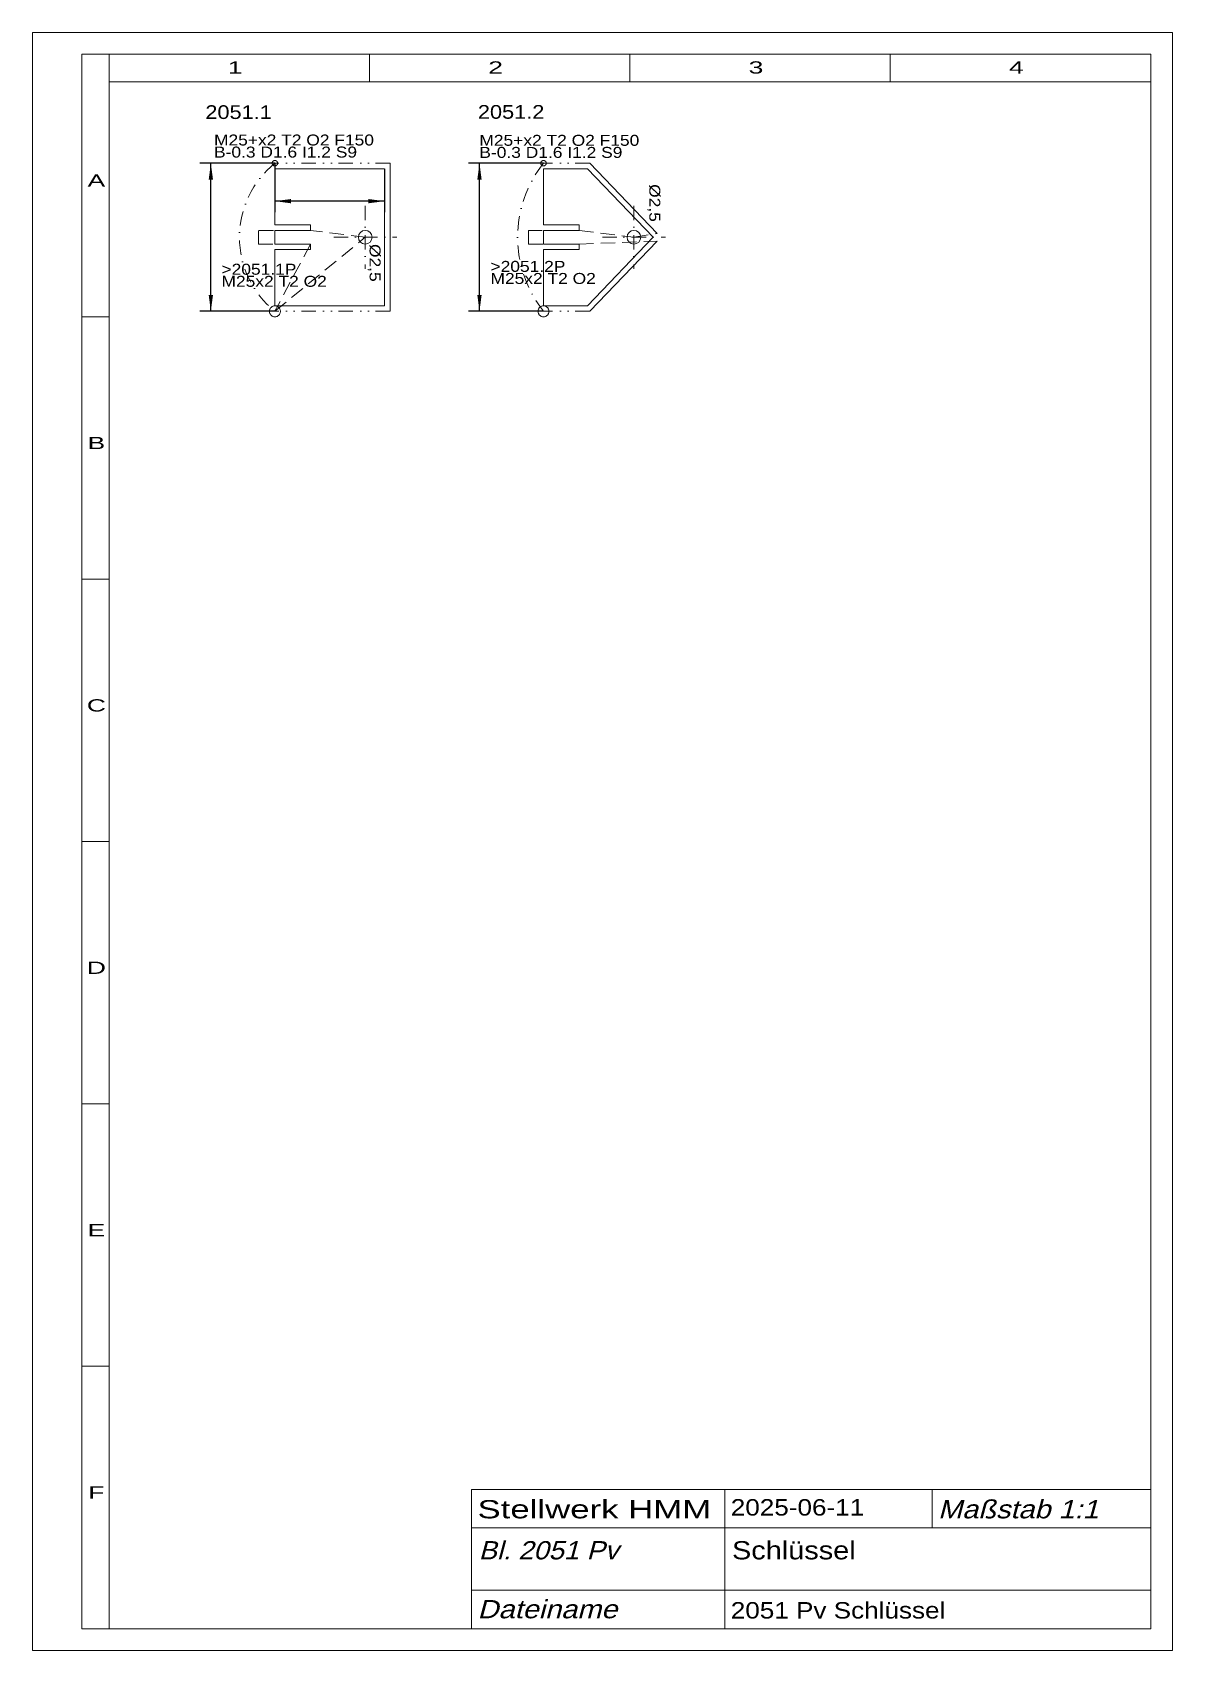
# Model space of a CAD drawing. Extents: x 1 to 209, y 1 to 296.
import ezdxf
from ezdxf.enums import TextEntityAlignment as Align

# ---------------------------------------------------------------- set-up
doc = ezdxf.new("R2010")
doc.units = 0
doc.header["$LTSCALE"] = 5.25
for name, pattern in [('DASHDOT', [1, 0.5, -0.25, 0, -0.25]), ('DASHED', [0.75, 0.5, -0.25]), ('DIVIDE', [1.25, 0.5, -0.25, 0, -0.25, 0, -0.25]), ('PHANTOM', [2.5, 1.25, -0.25, 0.25, -0.25, 0.25, -0.25])]:
    doc.linetypes.add(name, pattern=pattern)
for name, color, linetype, lineweight in [('2051_1-4 SCHLÜSSEL', 190, 'CONTINUOUS', 18), ('2051_1P', 11, 'CONTINUOUS', 13), ('2051_2P', 30, 'CONTINUOUS', 13), ('2051___ SCHLÜSSEL', 230, 'CONTINUOUS', 13), ('BEMASSUNG', 7, 'CONTINUOUS', 25), ('BESCHRIFTUNG', 7, 'CONTINUOUS', 25), ('BESCHRIFTUNG0', 7, 'CONTINUOUS', 25), ('MASSGRENZEN', 172, 'CONTINUOUS', 25), ('MASSLINIEN', 172, 'CONTINUOUS', 25), ('MASSTEXTE', 212, 'CONTINUOUS', 25), ('MITTELLINIEN', 5, 'DASHDOT', 13), ('STANDARD', 7, 'CONTINUOUS', 0)]:
    doc.layers.add(name, color=color, linetype=linetype, lineweight=lineweight)
doc.styles.add('Arial', font='arial.ttf')

# ---------------------------------------------------------------- blocks, each defined once
blk = doc.blocks.new('D210461696')
at = {"layer": 'MASSGRENZEN'}
for points in [[(45.24, 265.23), (48.21, 265.62), (48.21, 264.84)], [(65.24, 265.23), (62.27, 264.84), (62.27, 265.62)]]:
    blk.add_solid(points, dxfattribs=at)
at = {"layer": 'MASSLINIEN', "color": 172}
for p, q in [((45.24, 272.15), (45.24, 263.23)), ((65.24, 271.15), (65.24, 263.23)), ((65.24, 265.23), (45.24, 265.23))]:
    blk.add_line(p, q, dxfattribs=at)
blk = doc.blocks.new('D210461952')
at = {"layer": 'MASSGRENZEN'}
for points in [[(33.56, 272.15), (33.95, 269.17), (33.17, 269.17)], [(33.56, 245.15), (33.17, 248.12), (33.95, 248.12)]]:
    blk.add_solid(points, dxfattribs=at)
at = {"layer": 'MASSLINIEN', "color": 172}
for p, q in [((45.24, 272.15), (31.56, 272.15)), ((33.56, 245.15), (33.56, 272.15)), ((45.24, 245.15), (31.56, 245.15))]:
    blk.add_line(p, q, dxfattribs=at)
blk = doc.blocks.new('D210462208')
at = {"layer": 'MASSGRENZEN'}
for points in [[(82.56, 272.15), (82.95, 269.17), (82.17, 269.17)], [(82.56, 245.15), (82.17, 248.12), (82.95, 248.12)]]:
    blk.add_solid(points, dxfattribs=at)
at = {"layer": 'MASSLINIEN', "color": 172}
for p, q in [((94.24, 272.15), (80.56, 272.15)), ((82.56, 245.15), (82.56, 272.15)), ((94.24, 245.15), (80.56, 245.15))]:
    blk.add_line(p, q, dxfattribs=at)

msp = doc.modelspace()

# ---------------------------------------------------------------- linework, layer by layer
at = {"layer": '2051_1-4 SCHLÜSSEL'}
for p, q in [((45.24, 271.15), (45.24, 260.9)), ((65.24, 271.15), (45.24, 271.15)), ((65.24, 271.15), (65.24, 246.15)), ((94.24, 271.15), (94.24, 260.9)), ((102.24, 271.15), (94.24, 271.15)), ((102.24, 271.15), (114.24, 258.65)), ((51.74, 260.9), (45.24, 260.9)), ((45.24, 259.9), (45.24, 257.4)), ((51.74, 259.9), (45.24, 259.9)), ((51.74, 260.9), (51.74, 259.9)), ((100.74, 260.9), (94.24, 260.9)), ((94.24, 259.9), (94.24, 257.4)), ((100.74, 259.9), (94.24, 259.9)), ((100.74, 260.9), (100.74, 259.9)), ((51.74, 257.4), (45.24, 257.4)), ((51.74, 256.4), (51.74, 257.4)), ((100.74, 257.4), (94.24, 257.4)), ((100.74, 256.4), (100.74, 257.4)), ((114.24, 258.65), (102.24, 246.15)), ((45.24, 256.4), (45.24, 246.15)), ((45.24, 256.4), (51.74, 256.4)), ((94.24, 256.4), (94.24, 246.15)), ((94.24, 256.4), (100.74, 256.4)), ((65.24, 246.15), (45.24, 246.15)), ((102.24, 246.15), (94.24, 246.15))]:
    msp.add_line(p, q, dxfattribs=at)
at = {"layer": '2051_1P', "linetype": 'DIVIDE'}
for p, q in [((66.24, 272.15), (45.24, 272.15)), ((51.74, 259.9), (42.24, 259.9)), ((42.24, 257.4), (42.24, 259.9)), ((42.24, 257.4), (51.74, 257.4)), ((66.24, 245.15), (45.24, 245.15))]:
    msp.add_line(p, q, dxfattribs=at)
at = {"layer": '2051_1P'}
msp.add_line((66.24, 272.15), (66.24, 245.15), dxfattribs=at)
at = {"layer": '2051_1P', "linetype": 'DASHED'}
for p, q in [((61.73, 258.65), (51.74, 259.9)), ((45.24, 245.15), (61.73, 258.65)), ((51.74, 257.4), (45.24, 245.15))]:
    msp.add_line(p, q, dxfattribs=at)
at = {"layer": '2051_1P', "linetype": 'PHANTOM'}
for centre, radius in [((45.24, 272.15), 0.5), ((45.24, 245.15), 1)]:
    msp.add_circle(centre, radius, dxfattribs=at)
at = {"layer": '2051_1P'}
msp.add_circle((61.73, 258.65), 1.25, dxfattribs=at)
at = {"layer": '2051_2P', "linetype": 'DIVIDE'}
for p, q in [((102.66, 272.15), (94.24, 272.15)), ((100.74, 259.9), (91.48, 259.9)), ((91.48, 257.4), (91.48, 259.9)), ((91.48, 257.4), (100.74, 257.4)), ((102.66, 245.15), (94.24, 245.15))]:
    msp.add_line(p, q, dxfattribs=at)
at = {"layer": '2051_2P'}
for p, q in [((102.66, 272.15), (114.96, 259.34)), ((114.96, 257.96), (102.66, 245.15))]:
    msp.add_line(p, q, dxfattribs=at)
at = {"layer": '2051_2P', "linetype": 'DASHED'}
for p, q in [((100.74, 259.9), (110.73, 258.65)), ((100.74, 257.4), (114.96, 257.96)), ((110.73, 258.65), (114.96, 259.34))]:
    msp.add_line(p, q, dxfattribs=at)
at = {"layer": '2051_2P', "linetype": 'PHANTOM'}
for centre, radius in [((94.24, 272.15), 0.5), ((94.24, 245.15), 1)]:
    msp.add_circle(centre, radius, dxfattribs=at)
at = {"layer": '2051_2P'}
msp.add_circle((110.73, 258.65), 1.25, dxfattribs=at)
at = {"layer": '2051___ SCHLÜSSEL', "linetype": 'DASHDOT'}
for centre, radius, start, end in [((56.09, 258.65), 17.32, 128.7973, 231.2027), ((111.19, 258.65), 21.67, 141.4605, 218.5395)]:
    msp.add_arc(centre, radius, start, end, dxfattribs=at)
at = {"layer": 'MITTELLINIEN'}
for p, q in [((61.73, 264.4), (61.73, 252.9)), ((110.73, 264.4), (110.73, 252.9)), ((55.98, 258.65), (67.48, 258.65)), ((104.98, 258.65), (116.48, 258.65))]:
    msp.add_line(p, q, dxfattribs=at)
at = {"layer": 'STANDARD'}
for p, q in [((1, 1), (1, 296)), ((1, 296), (209, 296)), ((209, 296), (209, 1)), ((10, 5), (10, 292)), ((10, 292), (15, 292)), ((15, 292), (205, 292)), ((15, 287), (15, 292)), ((62.5, 292), (62.5, 287)), ((110, 292), (110, 287)), ((157.5, 292), (157.5, 287)), ((205, 292), (205, 287)), ((15, 287), (205, 287)), ((15, 5), (15, 287)), ((205, 287), (205, 5)), ((10, 244.17), (15, 244.17)), ((10, 196.33), (15, 196.33)), ((205, 182.12), (205, 5.12)), ((10, 148.5), (15, 148.5)), ((10, 100.67), (15, 100.67)), ((10, 52.83), (15, 52.83)), ((10, 5), (15, 5)), ((205, 5), (15, 5)), ((209, 1), (1, 1))]:
    msp.add_line(p, q, dxfattribs=at)
at = {"layer": 'STANDARD', "lineweight": 0}
for p, q in [((81.11, 30.4), (205, 30.4)), ((81.11, 30.4), (81.11, 5)), ((127.31, 30.4), (127.31, 5)), ((165.11, 30.4), (165.11, 23.4)), ((81.11, 23.4), (205, 23.4)), ((81.11, 12), (205, 12))]:
    msp.add_line(p, q, dxfattribs=at)

# ---------------------------------------------------------------- block references
at = {"layer": 'BEMASSUNG'}
for name in ['D210461952', 'D210461696', 'D210462208']:
    msp.add_blockref(name, (0, 0), dxfattribs=at)

# ---------------------------------------------------------------- texts
at = {"layer": '2051_1P', "insert": (34.14, 273.15), "char_height": 2, "attachment_point": 7, "line_spacing_factor": 0.66, "style": 'Arial'}
msp.add_mtext('\\W1.135099;M25+x2 T2 O2 F150\\PB-0.3 D1.6 I1.2 S9', dxfattribs=at)
at = {"layer": '2051_2P', "insert": (82.54, 273.09), "char_height": 2, "attachment_point": 7, "line_spacing_factor": 0.66, "style": 'Arial'}
msp.add_mtext('\\W1.135099;M25+x2 T2 O2 F150\\PB-0.3 D1.6 I1.2 S9', dxfattribs=at)
at = {"layer": '2051___ SCHLÜSSEL', "char_height": 2, "attachment_point": 7, "line_spacing_factor": 0.66, "style": 'Arial'}
for s, insert in [('\\W1.135110;>2051.1P\\PM25x2 T2 O2', (35.5, 249.59)), ('\\W1.135110;>2051.2P\\PM25x2 T2 O2', (84.57, 250.11))]:
    msp.add_mtext(s, dxfattribs=dict(at, insert=insert))
at = {"layer": 'BESCHRIFTUNG', "style": 'Arial', "width": 1.135138}
for s, p in [('2051.1', (38.62, 281.46)), ('2051.2', (88.33, 281.5))]:
    msp.add_text(s, height=2.5, dxfattribs=at).set_placement(p, align=Align.MIDDLE_CENTER)
at = {"layer": 'BESCHRIFTUNG', "style": 'Arial', "width": 1.135086}
for p in [(113.54, 268.33), (62.52, 257.42)]:
    msp.add_text('Ø2,5', height=2, rotation=270, dxfattribs=at).set_placement(p)
at = {"layer": 'BESCHRIFTUNG0', "style": 'Arial'}
for s, height, width, p in [('Stellwerk HMM', 3.325, 1.365378, (82.2, 28.44)), ('2025-06-11', 3, 1.135137, (128.4, 28.62)), ('2051 Pv Schlüssel', 3, 1.135045, (128.4, 9.85))]:
    msp.add_text(s, height=height, dxfattribs=dict(at, width=width)).set_placement(p, align=Align.TOP_LEFT)
at = {"layer": 'BESCHRIFTUNG0', "style": 'Arial', "oblique": 15}
for s, width, p in [('Maßstab 1:1', 1.134935, (166.2, 28.44)), ('Bl. 2051 Pv', 1.072839, (82.42, 20.96)), ('Dateiname', 1.135074, (82.2, 10.22))]:
    msp.add_text(s, height=3.325, dxfattribs=dict(at, width=width)).set_placement(p, align=Align.TOP_LEFT)
at = {"layer": 'BESCHRIFTUNG0', "insert": (128.62, 20.96), "char_height": 3.325, "attachment_point": 1, "line_spacing_factor": 0.66, "style": 'Arial'}
msp.add_mtext('\\W1.135004;Schlüssel\\P', dxfattribs=at)
at = {"layer": 'STANDARD', "style": 'Arial'}
for s, width, p in [('1', 1.547923, (38, 290.72)), ('2', 1.547922, (85.5, 290.72)), ('3', 1.547923, (133, 290.72)), ('4', 1.547923, (180.5, 290.72)), ('A', 1.547987, (12.68, 270.1)), ('B', 1.547987, (12.68, 222.26)), ('C', 1.548103, (12.68, 174.43)), ('D', 1.548104, (12.68, 126.6)), ('E', 1.547987, (12.68, 78.76)), ('F', 1.547769, (12.68, 30.93))]:
    msp.add_text(s, height=2.23, dxfattribs=dict(at, width=width)).set_placement(p, align=Align.TOP_CENTER)

doc.saveas('drawing.dxf')
